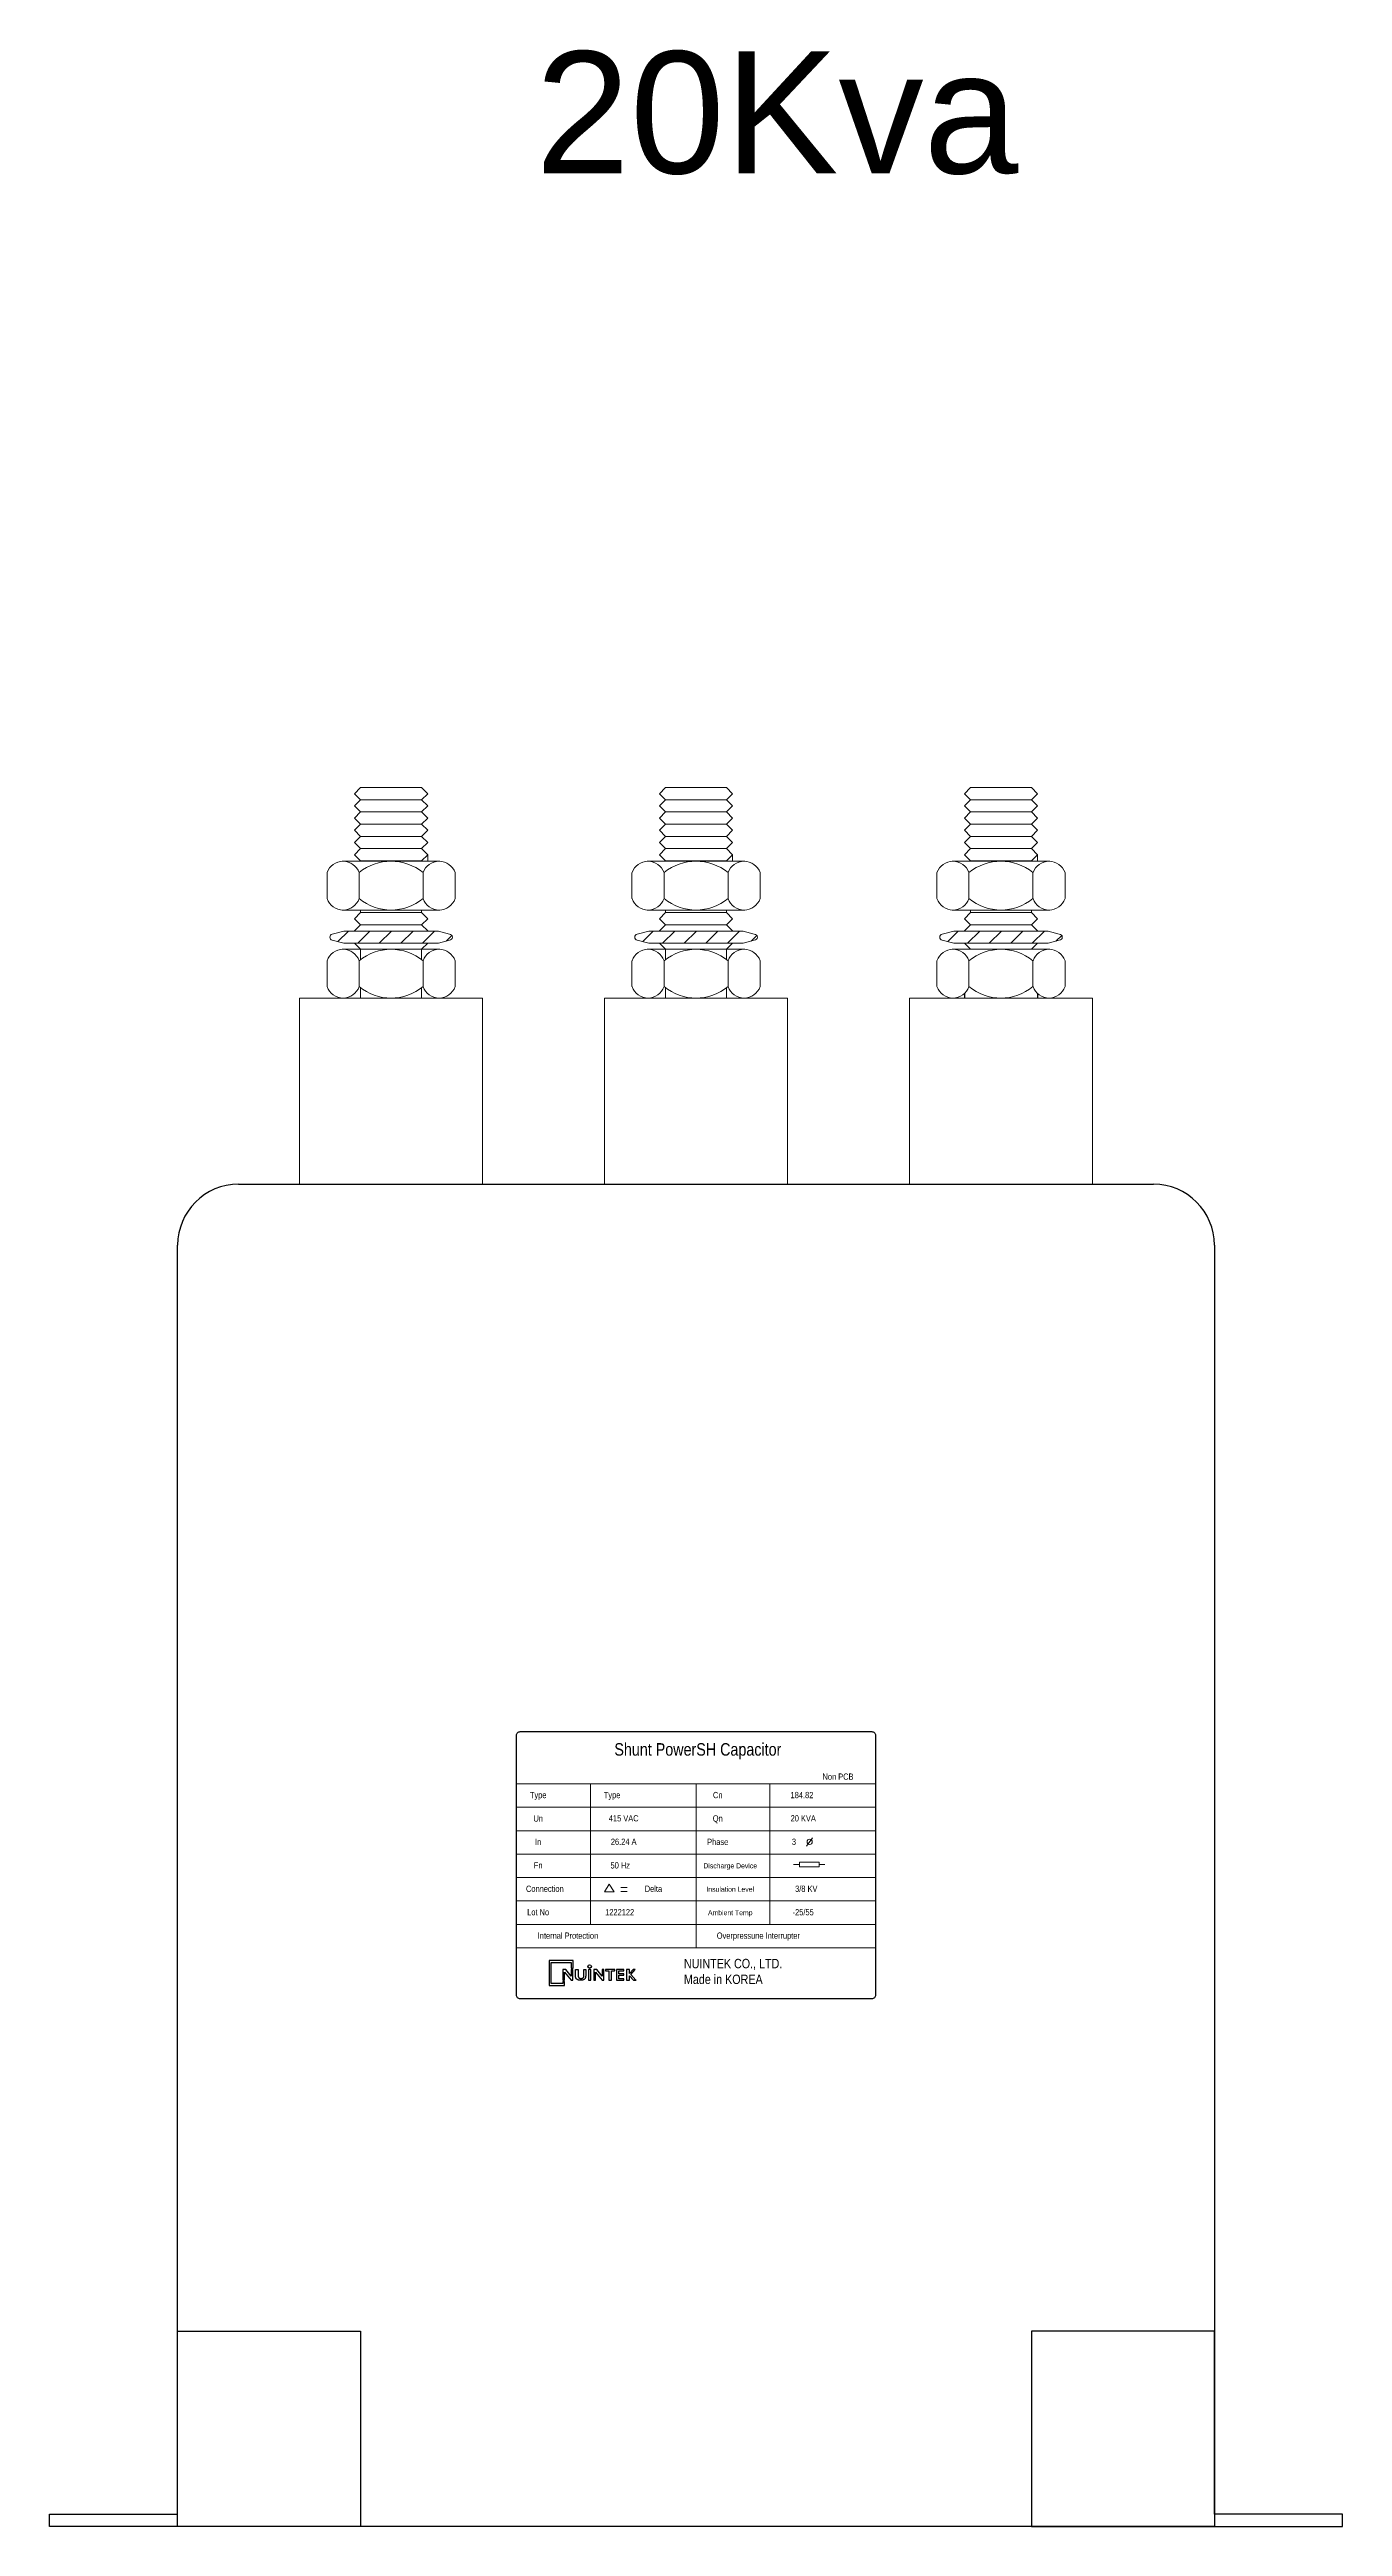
# Model space of a CAD drawing. Header units: millimetres. Extents: x 14 to 2028, y 54 to 460.
# Drawn here: x 515.3 to 727.3, y 53.9 to 459.9 of the extents above; entities that cross this region are included whole.
import ezdxf
from ezdxf.enums import TextEntityAlignment as Align

# ---------------------------------------------------------------- set-up
doc = ezdxf.new("R2010")
doc.units = ezdxf.units.MM
doc.layers.add('00', color=7, linetype='Continuous', lineweight=0)
doc.styles.add('Helvetica-Narrow', font='txt')

# ---------------------------------------------------------------- blocks, each defined once
blk = doc.blocks.new('Nuintek')
at = {"color": 150}
blk.add_lwpolyline([(1.82, 2.33), (1.82, 3.83), (-2.8, 3.83), (-2.8, 3.83), (-2.8, -0.99), (0.18, -0.99), (0.18, -0.23), (-0.18, -0.23), (-0.18, -0.63), (-2.44, -0.63), (-2.44, 3.47), (1.45, 3.47), (1.45, 2.33)], close=True, dxfattribs=at)
for points in [[(-0.11, 0), (0.11, 0, 0.414214), (0.15, 0.04), (0.15, 1.58, -0.70472), (0.17, 1.59), (1.45, 0.03, 0.224867), (1.51, 0), (1.75, 0, 0.414214), (1.79, 0.04), (1.79, 2.07, 0.414214), (1.75, 2.11), (1.49, 2.11, 0.414214), (1.45, 2.07), (1.45, 0.81, -0.706602), (1.43, 0.8), (0.4, 2.08, 0.226187), (0.34, 2.11), (-0.11, 2.11, 0.414214), (-0.15, 2.07), (-0.15, 0.04, 0.414214)], [(4.82, 2.07), (4.82, 0.04, 0.414214), (4.86, 0), (5.23, 0, 0.414214), (5.27, 0.04), (5.27, 2.07, 0.414214), (5.23, 2.11), (4.86, 2.11, 0.414214)], [(5.89, 0), (6.12, 0, 0.414214), (6.16, 0.04), (6.16, 1.58, -0.70472), (6.18, 1.59), (7.45, 0.03, 0.224867), (7.52, 0), (7.76, 0, 0.414214), (7.8, 0.04), (7.8, 2.07, 0.414214), (7.76, 2.11), (7.5, 2.11, 0.414214), (7.46, 2.07), (7.46, 0.81, -0.706602), (7.44, 0.8), (6.4, 2.08, 0.226187), (6.34, 2.11), (5.89, 2.11, 0.414214), (5.85, 2.07), (5.85, 0.04, 0.414214)], [(9.86, 2.11), (8.15, 2.11, 0.414214), (8.11, 2.07), (8.11, 1.89, 0.414214), (8.15, 1.85), (8.74, 1.85, -0.414214), (8.78, 1.81), (8.78, 0.04, 0.414214), (8.82, 0), (9.26, 0, 0.414214), (9.3, 0.04), (9.3, 1.81, -0.414214), (9.34, 1.85), (9.86, 1.85, 0.414214), (9.9, 1.89), (9.9, 2.07, 0.414214)], [(11.68, 2.11), (10.37, 2.11, 0.414214), (10.22, 1.96), (10.22, 0.15, 0.414214), (10.37, 0), (11.68, 0), (11.68, 0.26), (10.74, 0.26, -0.414214), (10.7, 0.3), (10.7, 0.94, -0.414214), (10.74, 0.98), (11.66, 0.98), (11.66, 1.24), (10.74, 1.24, -0.414214), (10.7, 1.28), (10.7, 1.81, -0.414214), (10.74, 1.85), (11.68, 1.85)], [(13.02, 1.14), (13.86, 2.07, 0.650559), (13.85, 2.11), (13.58, 2.11, 0.208632), (13.47, 2.06), (12.77, 1.31, -0.681762), (12.75, 1.31), (12.75, 2.07, 0.414214), (12.71, 2.11), (12.23, 2.11, 0.414214), (12.19, 2.07), (12.19, 0.04, 0.414214), (12.23, 0), (12.71, 0, 0.414214), (12.75, 0.04), (12.75, 0.88, -0.687152), (12.77, 0.89), (13.52, 0.05, 0.212465), (13.64, 0), (13.99, 0, 0.656311), (14.01, 0.04), (13.02, 1.09, -0.390361)]]:
    blk.add_lwpolyline(points, format="xyb", close=True, dxfattribs=at)
blk.add_circle((5.04, 2.69), 0.326, dxfattribs=at)
blk.add_rational_spline([(2.31, 0.85), (2.31, 0.53), (2.41, 0.3), (2.61, 0.16), (2.75, 0.05), (2.95, 0), (3.2, 0), (3.44, 0), (3.82, 0.05), (3.97, 0.16), (4.17, 0.3), (4.27, 0.53), (4.27, 0.85), (4.27, 1.26), (4.27, 1.66), (4.27, 2.07), (4.27, 2.09), (4.25, 2.11), (4.23, 2.11), (4.14, 2.11), (4.06, 2.11), (3.97, 2.11), (3.95, 2.11), (3.93, 2.09), (3.93, 2.07), (3.93, 1.66), (3.93, 1.25), (3.93, 0.83), (3.93, 0.69), (3.88, 0.57), (3.78, 0.48), (3.68, 0.4), (3.54, 0.36), (3.38, 0.36), (3.21, 0.36), (3.08, 0.4), (2.98, 0.48), (2.88, 0.57), (2.83, 0.69), (2.83, 0.83), (2.83, 1.25), (2.83, 1.66), (2.83, 2.07), (2.83, 2.08), (2.83, 2.09), (2.82, 2.1), (2.81, 2.11), (2.8, 2.11), (2.79, 2.11), (2.64, 2.11), (2.5, 2.11), (2.35, 2.11), (2.34, 2.11), (2.33, 2.11), (2.32, 2.1), (2.31, 2.09), (2.31, 2.08), (2.31, 2.07), (2.31, 1.66), (2.31, 1.26), (2.31, 0.85)], [1, 1, 1, 1, 1, 1, 1, 1, 1, 1, 1, 1, 1, 1, 1, 1, 0.804737854124, 0.804737854124, 1, 1, 1, 1, 0.804737854124, 0.804737854124, 1, 1, 1, 1, 1, 1, 1, 1, 1, 1, 1, 1, 1, 1, 1, 1, 1, 1, 1, 0.949253021674, 0.949253021674, 1, 0.949253021674, 0.949253021674, 1, 1, 1, 1, 0.949253021674, 0.949253021674, 1, 0.949253021674, 0.949253021674, 1, 1, 1, 1], degree=3, knots=[0, 0, 0, 0, 1, 1, 1, 2, 2, 2, 3, 3, 3, 4, 4, 4, 5, 5, 5, 6.570796, 6.570796, 6.570796, 7.570796, 7.570796, 7.570796, 9.141593, 9.141593, 9.141593, 10.141593, 10.141593, 10.141593, 11.141593, 11.141593, 11.141593, 12.141593, 12.141593, 12.141593, 13.141593, 13.141593, 13.141593, 14.141593, 14.141593, 14.141593, 15.141593, 15.141593, 15.141593, 15.926991, 15.926991, 15.926991, 16.712389, 16.712389, 16.712389, 17.712389, 17.712389, 17.712389, 18.497787, 18.497787, 18.497787, 19.283185, 19.283185, 19.283185, 20.283185, 20.283185, 20.283185, 20.283185], dxfattribs=at)
blk = doc.blocks.new('*U461')
at = {"lineweight": 5}
h = blk.add_hatch(dxfattribs=at)
h.set_pattern_fill('ANSI31', color=74, scale=20, style=0)
h.set_pattern_definition([(45, (-1123.5296, -880.9542), (-1.767767, 1.767767), [])])
h.paths.add_polyline_path([(-39.93, 95.78), (-41.74, 96.28), (-43.99, 96.28), (-57.24, 96.28), (-59.19, 95.76, 0.727937), (-59.19, 94.81), (-57.24, 94.28), (-54.99, 94.28), (-41.74, 94.28), (-39.93, 94.78, 1)])
h = blk.add_hatch(dxfattribs=at)
h.set_pattern_fill('ANSI31', color=74, scale=20, style=0)
h.set_pattern_definition([(45, (-1073.5296, -880.9542), (-1.767767, 1.767767), [])])
h.paths.add_polyline_path([(10.07, 95.78), (8.26, 96.28), (6.01, 96.28), (-7.24, 96.28), (-9.19, 95.76, 0.727937), (-9.19, 94.81), (-7.24, 94.28), (-4.99, 94.28), (8.26, 94.28), (10.07, 94.78, 1)])
h = blk.add_hatch(dxfattribs=at)
h.set_pattern_fill('ANSI31', color=74, scale=20, style=0)
h.set_pattern_definition([(45, (-1023.5296, -880.9542), (-1.767767, 1.767767), [])])
h.paths.add_polyline_path([(60.07, 95.78), (58.26, 96.28), (56.01, 96.28), (42.76, 96.28), (40.81, 95.76, 0.727937), (40.81, 94.81), (42.76, 94.28), (45.01, 94.28), (58.26, 94.28), (60.07, 94.78, 1)])
at = {"color": 74, "lineweight": 5}
for p, q in [((-54.49, 117.8), (-55.49, 118.8)), ((-44.49, 117.8), (-54.49, 117.8)), ((-44.49, 117.8), (-43.49, 118.8)), ((-4.49, 117.8), (-5.49, 118.8)), ((5.51, 117.8), (-4.49, 117.8)), ((5.51, 117.8), (6.51, 118.8)), ((45.51, 117.8), (44.51, 118.8)), ((55.51, 117.8), (45.51, 117.8)), ((55.51, 117.8), (56.51, 118.8)), ((-54.49, 115.8), (-55.49, 116.8)), ((-54.49, 113.8), (-55.49, 114.8)), ((-54.49, 113.8), (-55.49, 114.8)), ((-44.49, 115.8), (-54.49, 115.8)), ((-44.49, 113.8), (-54.49, 113.8)), ((-44.49, 113.8), (-54.49, 113.8)), ((-44.49, 115.8), (-43.49, 116.8)), ((-44.49, 113.8), (-43.49, 114.8)), ((-44.49, 113.8), (-43.49, 114.8)), ((-4.49, 115.8), (-5.49, 116.8)), ((-4.49, 113.8), (-5.49, 114.8)), ((-4.49, 113.8), (-5.49, 114.8)), ((5.51, 115.8), (-4.49, 115.8)), ((5.51, 113.8), (-4.49, 113.8)), ((5.51, 113.8), (-4.49, 113.8)), ((5.51, 115.8), (6.51, 116.8)), ((5.51, 113.8), (6.51, 114.8)), ((5.51, 113.8), (6.51, 114.8)), ((45.51, 115.8), (44.51, 116.8)), ((45.51, 113.8), (44.51, 114.8)), ((45.51, 113.8), (44.51, 114.8)), ((55.51, 115.8), (45.51, 115.8)), ((55.51, 113.8), (45.51, 113.8)), ((55.51, 113.8), (45.51, 113.8)), ((55.51, 115.8), (56.51, 116.8)), ((55.51, 113.8), (56.51, 114.8)), ((55.51, 113.8), (56.51, 114.8)), ((-54.49, 111.8), (-55.49, 112.8)), ((-54.49, 111.8), (-55.49, 112.8)), ((-54.49, 109.8), (-55.49, 110.8)), ((-44.49, 111.8), (-54.49, 111.8)), ((-44.49, 111.8), (-54.49, 111.8)), ((-44.49, 109.8), (-54.49, 109.8)), ((-44.49, 111.8), (-43.49, 112.8)), ((-44.49, 111.8), (-43.49, 112.8)), ((-44.49, 109.8), (-43.49, 110.8)), ((-4.49, 111.8), (-5.49, 112.8)), ((-4.49, 111.8), (-5.49, 112.8)), ((-4.49, 109.8), (-5.49, 110.8)), ((5.51, 111.8), (-4.49, 111.8)), ((5.51, 111.8), (-4.49, 111.8)), ((5.51, 109.8), (-4.49, 109.8)), ((5.51, 111.8), (6.51, 112.8)), ((5.51, 111.8), (6.51, 112.8)), ((5.51, 109.8), (6.51, 110.8)), ((45.51, 111.8), (44.51, 112.8)), ((45.51, 111.8), (44.51, 112.8)), ((45.51, 109.8), (44.51, 110.8)), ((55.51, 111.8), (45.51, 111.8)), ((55.51, 111.8), (45.51, 111.8)), ((55.51, 109.8), (45.51, 109.8)), ((55.51, 111.8), (56.51, 112.8)), ((55.51, 111.8), (56.51, 112.8)), ((55.51, 109.8), (56.51, 110.8)), ((-54.49, 107.8), (-55.49, 108.8)), ((-44.49, 107.8), (-54.49, 107.8)), ((-44.49, 107.8), (-43.49, 108.8)), ((-4.49, 107.8), (-5.49, 108.8)), ((5.51, 107.8), (-4.49, 107.8)), ((5.51, 107.8), (6.51, 108.8)), ((45.51, 107.8), (44.51, 108.8)), ((55.51, 107.8), (45.51, 107.8)), ((55.51, 107.8), (56.51, 108.8)), ((-54.49, 97.3), (-55.49, 98.3)), ((-54.49, 99.3), (-54.49, 99.73)), ((-44.49, 99.3), (-54.49, 99.3)), ((-44.49, 99.3), (-44.49, 99.73)), ((-44.49, 97.3), (-43.49, 98.3)), ((-4.49, 97.3), (-5.49, 98.3)), ((-4.49, 99.3), (-4.49, 99.73)), ((5.51, 99.3), (-4.49, 99.3)), ((5.51, 99.3), (5.51, 99.73)), ((5.51, 97.3), (6.51, 98.3)), ((45.51, 97.3), (44.51, 98.3)), ((45.51, 99.3), (45.51, 99.73)), ((55.51, 99.3), (45.51, 99.3)), ((55.51, 99.3), (55.51, 99.73)), ((55.51, 97.3), (56.51, 98.3)), ((-57.24, 96.28), (-59.14, 95.77)), ((-57.24, 94.28), (-59.14, 94.79)), ((-57.24, 96.28), (-54.99, 96.28)), ((-57.24, 96.28), (-41.74, 96.28)), ((-54.99, 94.28), (-57.24, 94.28)), ((-41.74, 94.28), (-57.24, 94.28)), ((-55.47, 96.28), (-55.49, 96.3)), ((-55.47, 96.28), (-55.49, 96.3)), ((-54.49, 93.3), (-55.49, 94.3)), ((-44.49, 97.3), (-54.49, 97.3)), ((-44.49, 93.3), (-43.49, 94.3)), ((-44.49, 93.3), (-43.49, 94.3)), ((-41.74, 96.28), (-43.99, 96.28)), ((-41.74, 94.28), (-43.99, 94.28)), ((-43.5, 96.28), (-43.49, 96.3)), ((-43.5, 96.28), (-43.49, 96.3)), ((-39.93, 95.78), (-41.74, 96.28)), ((-39.93, 94.78), (-41.74, 94.28)), ((-7.24, 96.28), (-9.14, 95.77)), ((-7.24, 94.28), (-9.14, 94.79)), ((-7.24, 96.28), (8.26, 96.28)), ((-7.24, 96.28), (-4.99, 96.28)), ((8.26, 94.28), (-7.24, 94.28)), ((-4.99, 94.28), (-7.24, 94.28)), ((-5.47, 96.28), (-5.49, 96.3)), ((-5.47, 96.28), (-5.49, 96.3)), ((-4.49, 93.3), (-5.49, 94.3)), ((5.51, 97.3), (-4.49, 97.3)), ((5.51, 93.3), (6.51, 94.3)), ((5.51, 93.3), (6.51, 94.3)), ((8.26, 96.28), (6.01, 96.28)), ((8.26, 94.28), (6.01, 94.28)), ((6.5, 96.28), (6.51, 96.3)), ((6.5, 96.28), (6.51, 96.3)), ((10.07, 95.78), (8.26, 96.28)), ((10.07, 94.78), (8.26, 94.28)), ((42.76, 96.28), (40.86, 95.77)), ((42.76, 94.28), (40.86, 94.79)), ((42.76, 96.28), (45.01, 96.28)), ((42.76, 96.28), (58.26, 96.28)), ((45.01, 94.28), (42.76, 94.28)), ((58.26, 94.28), (42.76, 94.28)), ((44.53, 96.28), (44.51, 96.3)), ((44.53, 96.28), (44.51, 96.3)), ((45.51, 93.3), (44.51, 94.3)), ((55.51, 97.3), (45.51, 97.3)), ((55.51, 93.3), (56.51, 94.3)), ((55.51, 93.3), (56.51, 94.3)), ((58.26, 96.28), (56.01, 96.28)), ((58.26, 94.28), (56.01, 94.28)), ((56.5, 96.28), (56.51, 96.3)), ((56.5, 96.28), (56.51, 96.3)), ((60.07, 95.78), (58.26, 96.28)), ((60.07, 94.78), (58.26, 94.28)), ((-59.99, 87.17), (-59.99, 91.42)), ((-54.49, 93.3), (-54.49, 91.62)), ((-44.49, 93.3), (-54.49, 93.3)), ((-44.49, 93.3), (-54.49, 93.3)), ((-44.49, 93.3), (-44.49, 91.62)), ((-38.99, 87.17), (-38.99, 91.42)), ((-9.99, 87.17), (-9.99, 91.42)), ((-4.49, 93.3), (-4.49, 91.62)), ((5.51, 93.3), (-4.49, 93.3)), ((5.51, 93.3), (-4.49, 93.3)), ((5.51, 93.3), (5.51, 91.62)), ((11.01, 87.17), (11.01, 91.42)), ((40.01, 87.17), (40.01, 91.42)), ((55.51, 93.3), (45.51, 93.3)), ((55.51, 93.3), (45.51, 93.3)), ((61.01, 87.17), (61.01, 91.42)), ((-34.49, 85.3), (-64.49, 85.3)), ((-64.49, 85.3), (-64.49, 54.8)), ((-54.49, 86.97), (-54.49, 85.3)), ((-44.49, 86.97), (-44.49, 85.3)), ((-34.49, 54.8), (-34.49, 85.3)), ((15.51, 85.3), (-14.49, 85.3)), ((-14.49, 85.3), (-14.49, 54.8)), ((-14.49, 85.3), (-14.49, 54.8)), ((-14.49, 85.3), (-14.49, 54.8)), ((-4.49, 86.97), (-4.49, 85.3)), ((5.51, 86.97), (5.51, 85.3)), ((15.51, 54.8), (15.51, 85.3)), ((15.51, 54.8), (15.51, 85.3)), ((15.51, 54.8), (15.51, 85.3)), ((65.51, 85.3), (35.51, 85.3)), ((35.51, 85.3), (35.51, 54.8)), ((35.51, 85.3), (35.51, 54.8)), ((35.51, 85.3), (35.51, 54.8)), ((65.51, 54.8), (65.51, 85.3)), ((65.51, 54.8), (65.51, 85.3)), ((65.51, 54.8), (65.51, 85.3)), ((-34.49, 54.8), (-34.49, 83.3)), ((15.51, 54.8), (15.51, 83.3)), ((15.51, 54.8), (15.51, 83.3)), ((15.51, 54.8), (15.51, 83.3)), ((65.51, 54.8), (65.51, 83.3)), ((65.51, 54.8), (65.51, 83.3)), ((65.51, 54.8), (65.51, 83.3)), ((-49.49, 54.8), (-34.49, 54.8)), ((0.51, 54.8), (15.51, 54.8)), ((0.51, 54.8), (15.51, 54.8)), ((0.51, 54.8), (15.51, 54.8)), ((50.51, 54.8), (65.51, 54.8)), ((50.51, 54.8), (65.51, 54.8)), ((50.51, 54.8), (65.51, 54.8)), ((0.51, -34.93), (12.51, -34.93)), ((0.51, -34.93), (12.51, -34.93)), ((0.51, -34.93), (12.51, -34.93))]:
    blk.add_line(p, q, dxfattribs=at)
at = {"color": 74}
for p, q in [((44.51, 86.02), (44.51, 85.3)), ((56.52, 86.01), (56.52, 85.3)), ((-74.49, 54.8), (75.51, 54.8)), ((-74.49, 54.8), (75.51, 54.8)), ((-84.49, -165.2), (-84.49, 44.8)), ((85.51, 44.8), (85.51, -165.2)), ((85.51, -165.2), (-84.49, -165.2))]:
    blk.add_line(p, q, dxfattribs=at)
at = {"lineweight": 9}
for p, q in [((-28.93, -43.48), (29.95, -43.48)), ((-16.81, -43.48), (-16.81, -66.52)), ((0.51, -43.48), (0.51, -70.36)), ((12.63, -43.48), (12.63, -66.52)), ((-28.93, -47.32), (29.95, -47.32)), ((-28.93, -51.16), (29.95, -51.16)), ((18.62, -53.69), (19.62, -52.34)), ((-28.93, -55), (29.95, -55)), ((17.47, -56.72), (16.5, -56.72)), ((20.68, -56.72), (21.65, -56.72)), ((-28.93, -58.84), (29.95, -58.84)), ((-11.82, -60.49), (-10.79, -60.49)), ((-28.93, -62.68), (29.95, -62.68)), ((-11.82, -61.14), (-10.79, -61.14)), ((-28.93, -66.52), (29.95, -66.52)), ((-28.93, -70.36), (29.95, -70.36))]:
    blk.add_line(p, q, dxfattribs=at)
at = {"color": 150}
blk.add_lwpolyline([(-28.31, -34.93), (29.34, -34.93, -0.414214), (29.95, -35.54), (29.95, -78.11, -0.414214), (29.34, -78.73), (-28.31, -78.73, -0.414214), (-28.93, -78.11), (-28.93, -35.54, -0.414214)], format="xyb", close=True, dxfattribs=at)
at = {"lineweight": 9}
blk.add_lwpolyline([(17.47, -57.11), (20.68, -57.11), (20.68, -56.33), (17.47, -56.33)], close=True, dxfattribs=at)
blk.add_lwpolyline([(-14.49, -61.19), (-12.93, -61.19), (-13.75, -59.95), (-14.49, -61.19)], dxfattribs=at)
at = {"color": 74}
for points in [[(-54.49, -133.2), (-54.49, -165.2), (-105.49, -165.2), (-105.49, -163.2), (-84.49, -163.2), (-84.49, -133.2), (-54.49, -133.2)], [(55.51, -133.2), (55.51, -165.2), (106.51, -165.2), (106.51, -163.2), (85.51, -163.2), (85.51, -133.2), (55.51, -133.2)]]:
    blk.add_lwpolyline(points, dxfattribs=at)
at = {"lineweight": 9}
blk.add_circle((19.14, -52.99), 0.432, dxfattribs=at)
at = {"color": 74, "lineweight": 5}
for centre, start, end in [((-59.03, 95.28), 102.246, 257.754), ((-39.93, 95.28), 270, 90), ((-9.03, 95.28), 102.246, 257.754), ((10.07, 95.28), 270, 90), ((40.97, 95.28), 102.246, 257.754), ((60.07, 95.28), 270, 90)]:
    blk.add_arc(centre, 0.5, start, end, dxfattribs=at)
at = {"color": 74}
for centre, start, end in [((-74.49, 44.8), 90, 180), ((75.51, 44.8), 0, 90)]:
    blk.add_arc(centre, 10, start, end, dxfattribs=at)
at = {"layer": '00', "color": 74, "lineweight": 5}
for p, q in [((-55.49, 118.8), (-54.49, 119.8)), ((-55.49, 116.8), (-54.49, 117.8)), ((-54.49, 119.8), (-44.49, 119.8)), ((-54.49, 117.8), (-44.49, 117.8)), ((-43.49, 118.8), (-44.49, 119.8)), ((-43.49, 116.8), (-44.49, 117.8)), ((-5.49, 118.8), (-4.49, 119.8)), ((-5.49, 116.8), (-4.49, 117.8)), ((-4.49, 119.8), (5.51, 119.8)), ((-4.49, 117.8), (5.51, 117.8)), ((6.51, 118.8), (5.51, 119.8)), ((6.51, 116.8), (5.51, 117.8)), ((44.51, 118.8), (45.51, 119.8)), ((44.51, 116.8), (45.51, 117.8)), ((45.51, 119.8), (55.51, 119.8)), ((45.51, 117.8), (55.51, 117.8)), ((56.51, 118.8), (55.51, 119.8)), ((56.51, 116.8), (55.51, 117.8)), ((-55.49, 114.8), (-54.49, 115.8)), ((-55.49, 114.8), (-54.49, 115.8)), ((-55.49, 112.8), (-54.49, 113.8)), ((-55.49, 112.8), (-54.49, 113.8)), ((-54.49, 115.8), (-44.49, 115.8)), ((-54.49, 115.8), (-44.49, 115.8)), ((-54.49, 113.8), (-44.49, 113.8)), ((-54.49, 113.8), (-44.49, 113.8)), ((-43.49, 114.8), (-44.49, 115.8)), ((-43.49, 114.8), (-44.49, 115.8)), ((-43.49, 112.8), (-44.49, 113.8)), ((-43.49, 112.8), (-44.49, 113.8)), ((-5.49, 114.8), (-4.49, 115.8)), ((-5.49, 114.8), (-4.49, 115.8)), ((-5.49, 112.8), (-4.49, 113.8)), ((-5.49, 112.8), (-4.49, 113.8)), ((-4.49, 115.8), (5.51, 115.8)), ((-4.49, 115.8), (5.51, 115.8)), ((-4.49, 113.8), (5.51, 113.8)), ((-4.49, 113.8), (5.51, 113.8)), ((6.51, 114.8), (5.51, 115.8)), ((6.51, 114.8), (5.51, 115.8)), ((6.51, 112.8), (5.51, 113.8)), ((6.51, 112.8), (5.51, 113.8)), ((44.51, 114.8), (45.51, 115.8)), ((44.51, 114.8), (45.51, 115.8)), ((44.51, 112.8), (45.51, 113.8)), ((44.51, 112.8), (45.51, 113.8)), ((45.51, 115.8), (55.51, 115.8)), ((45.51, 115.8), (55.51, 115.8)), ((45.51, 113.8), (55.51, 113.8)), ((45.51, 113.8), (55.51, 113.8)), ((56.51, 114.8), (55.51, 115.8)), ((56.51, 114.8), (55.51, 115.8)), ((56.51, 112.8), (55.51, 113.8)), ((56.51, 112.8), (55.51, 113.8)), ((-55.49, 110.8), (-54.49, 111.8)), ((-55.49, 108.8), (-54.49, 109.8)), ((-54.49, 111.8), (-44.49, 111.8)), ((-54.49, 109.8), (-44.49, 109.8)), ((-43.49, 110.8), (-44.49, 111.8)), ((-43.49, 108.8), (-44.49, 109.8)), ((-5.49, 110.8), (-4.49, 111.8)), ((-5.49, 108.8), (-4.49, 109.8)), ((-4.49, 111.8), (5.51, 111.8)), ((-4.49, 109.8), (5.51, 109.8)), ((6.51, 110.8), (5.51, 111.8)), ((6.51, 108.8), (5.51, 109.8)), ((44.51, 110.8), (45.51, 111.8)), ((44.51, 108.8), (45.51, 109.8)), ((45.51, 111.8), (55.51, 111.8)), ((45.51, 109.8), (55.51, 109.8)), ((56.51, 110.8), (55.51, 111.8)), ((56.51, 108.8), (55.51, 109.8)), ((-59.99, 105.85), (-59.99, 101.61)), ((-41.49, 107.73), (-57.49, 107.73)), ((-57.49, 107.73), (-43.48, 107.73)), ((-54.74, 101.61), (-54.74, 105.85)), ((-44.24, 101.61), (-44.24, 105.85)), ((-43.49, 107.73), (-43.49, 108.8)), ((-38.99, 105.85), (-38.99, 101.61)), ((-9.99, 105.85), (-9.99, 101.61)), ((-7.49, 107.73), (6.52, 107.73)), ((8.51, 107.73), (-7.49, 107.73)), ((-4.74, 101.61), (-4.74, 105.85)), ((5.76, 101.61), (5.76, 105.85)), ((6.51, 107.73), (6.51, 108.8)), ((11.01, 105.85), (11.01, 101.61)), ((40.01, 105.85), (40.01, 101.61)), ((42.51, 107.73), (56.52, 107.73)), ((58.51, 107.73), (42.51, 107.73)), ((45.26, 101.61), (45.26, 105.85)), ((55.76, 101.61), (55.76, 105.85)), ((56.51, 107.73), (56.51, 108.8)), ((61.01, 105.85), (61.01, 101.61)), ((-41.49, 99.73), (-57.49, 99.73)), ((-55.49, 98.3), (-54.49, 99.3)), ((-54.49, 99.3), (-44.49, 99.3)), ((-43.49, 98.3), (-44.49, 99.3)), ((8.51, 99.73), (-7.49, 99.73)), ((-5.49, 98.3), (-4.49, 99.3)), ((-4.49, 99.3), (5.51, 99.3)), ((6.51, 98.3), (5.51, 99.3)), ((58.51, 99.73), (42.51, 99.73)), ((44.51, 98.3), (45.51, 99.3)), ((45.51, 99.3), (55.51, 99.3)), ((56.51, 98.3), (55.51, 99.3)), ((-55.49, 96.3), (-54.49, 97.3)), ((-55.49, 96.3), (-54.49, 97.3)), ((-54.49, 97.3), (-44.49, 97.3)), ((-54.49, 97.3), (-44.49, 97.3)), ((-43.49, 96.3), (-44.49, 97.3)), ((-43.49, 96.3), (-44.49, 97.3)), ((-5.49, 96.3), (-4.49, 97.3)), ((-5.49, 96.3), (-4.49, 97.3)), ((-4.49, 97.3), (5.51, 97.3)), ((-4.49, 97.3), (5.51, 97.3)), ((6.51, 96.3), (5.51, 97.3)), ((6.51, 96.3), (5.51, 97.3)), ((44.51, 96.3), (45.51, 97.3)), ((44.51, 96.3), (45.51, 97.3)), ((45.51, 97.3), (55.51, 97.3)), ((45.51, 97.3), (55.51, 97.3)), ((56.51, 96.3), (55.51, 97.3)), ((56.51, 96.3), (55.51, 97.3)), ((-59.99, 87.17), (-59.99, 91.42)), ((-59.99, 91.42), (-59.99, 87.17)), ((-57.49, 93.3), (-43.48, 93.3)), ((-41.49, 93.3), (-57.49, 93.3)), ((-54.74, 87.17), (-54.74, 91.42)), ((-54.49, 93.3), (-44.49, 93.3)), ((-44.24, 87.17), (-44.24, 91.42)), ((-38.99, 87.17), (-38.99, 91.42)), ((-38.99, 91.42), (-38.99, 87.17)), ((-9.99, 91.42), (-9.99, 87.17)), ((-9.99, 87.17), (-9.99, 91.42)), ((8.51, 93.3), (-7.49, 93.3)), ((-7.49, 93.3), (6.52, 93.3)), ((-4.74, 87.17), (-4.74, 91.42)), ((-4.49, 93.3), (5.51, 93.3)), ((5.76, 87.17), (5.76, 91.42)), ((11.01, 91.42), (11.01, 87.17)), ((11.01, 87.17), (11.01, 91.42)), ((40.01, 91.42), (40.01, 87.17)), ((40.01, 87.17), (40.01, 91.42)), ((58.51, 93.3), (42.51, 93.3)), ((42.51, 93.3), (56.52, 93.3)), ((45.26, 87.17), (45.26, 91.42)), ((45.51, 93.3), (55.51, 93.3)), ((55.76, 87.17), (55.76, 91.42)), ((61.01, 91.42), (61.01, 87.17)), ((61.01, 87.17), (61.01, 91.42)), ((-41.49, 85.3), (-57.49, 85.3)), ((-41.49, 85.3), (-57.49, 85.3)), ((-55.5, 85.3), (-43.48, 85.3)), ((8.51, 85.3), (-7.49, 85.3)), ((8.51, 85.3), (-7.49, 85.3)), ((-5.5, 85.3), (6.52, 85.3)), ((58.51, 85.3), (42.51, 85.3)), ((58.51, 85.3), (42.51, 85.3)), ((44.5, 85.3), (56.52, 85.3))]:
    blk.add_line(p, q, dxfattribs=at)
for centre, radius, start, end in [((-57.36, 104.96), 2.77, 18.8098, 161.1902), ((-49.49, 99.45), 8.28, 50.6699, 129.3301), ((-41.61, 104.96), 2.77, 18.8098, 161.1902), ((-7.36, 104.96), 2.77, 18.8098, 161.1902), ((0.51, 99.45), 8.28, 50.6699, 129.3301), ((8.39, 104.96), 2.77, 18.8098, 161.1902), ((42.64, 104.96), 2.77, 18.8098, 161.1902), ((50.51, 99.45), 8.28, 50.6699, 129.3301), ((58.39, 104.96), 2.77, 18.8098, 161.1902), ((-57.36, 102.5), 2.77, 198.8098, 341.1902), ((-49.49, 108.01), 8.28, 230.6699, 309.3301), ((-41.61, 102.5), 2.77, 198.8098, 341.1902), ((-7.36, 102.5), 2.77, 198.8098, 341.1902), ((0.51, 108.01), 8.28, 230.6699, 309.3301), ((8.39, 102.5), 2.77, 198.8098, 341.1902), ((42.64, 102.5), 2.77, 198.8098, 341.1902), ((50.51, 108.01), 8.28, 230.6699, 309.3301), ((58.39, 102.5), 2.77, 198.8098, 341.1902), ((-57.36, 90.53), 2.77, 18.8098, 161.1902), ((-49.49, 85.01), 8.28, 50.6699, 129.3301), ((-41.61, 90.53), 2.77, 18.8098, 161.1902), ((-7.36, 90.53), 2.77, 18.8098, 161.1902), ((0.51, 85.01), 8.28, 50.6699, 129.3301), ((8.39, 90.53), 2.77, 18.8098, 161.1902), ((42.64, 90.53), 2.77, 18.8098, 161.1902), ((50.51, 85.01), 8.28, 50.6699, 129.3301), ((58.39, 90.53), 2.77, 18.8098, 161.1902), ((-57.36, 88.07), 2.77, 198.8098, 341.1902), ((-57.36, 88.07), 2.77, 198.8098, 341.1902), ((-49.49, 93.58), 8.28, 230.6699, 309.3301), ((-49.49, 93.58), 8.28, 230.6699, 309.3301), ((-41.61, 88.07), 2.77, 198.8098, 341.1902), ((-41.61, 88.07), 2.77, 198.8098, 341.1902), ((-7.36, 88.07), 2.77, 198.8098, 341.1902), ((-7.36, 88.07), 2.77, 198.8098, 341.1902), ((0.51, 93.58), 8.28, 230.6699, 309.3301), ((0.51, 93.58), 8.28, 230.6699, 309.3301), ((8.39, 88.07), 2.77, 198.8098, 341.1902), ((8.39, 88.07), 2.77, 198.8098, 341.1902), ((42.64, 88.07), 2.77, 198.8098, 341.1902), ((42.64, 88.07), 2.77, 198.8098, 341.1902), ((50.51, 93.58), 8.28, 230.6699, 309.3301), ((50.51, 93.58), 8.28, 230.6699, 309.3301), ((58.39, 88.07), 2.77, 198.8098, 341.1902), ((58.39, 88.07), 2.77, 198.8098, 341.1902)]:
    blk.add_arc(centre, radius, start, end, dxfattribs=at)
at = {"xscale": 0.8469964196410728, "yscale": 0.8469964196410728, "zscale": 0.8469964196410728}
blk.add_blockref('Nuintek', (-21.2, -75.68), dxfattribs=at)
at = {"style": 'Helvetica-Narrow'}
for s, height, p in [('Shunt PowerSH Capacitor', 2.048, (0.81, -37.84)), ('Non PCB', 1.024, (23.79, -42.3)), ('Type', 1.024, (-25.37, -45.32)), ('Un', 1.024, (-25.37, -49.16)), ('Type', 1.024, (-13.25, -45.32)), ('Qn', 1.024, (4.07, -49.16)), ('Cn', 1.024, (4.07, -45.32)), ('184.82', 1.024, (17.88, -45.32)), ('In', 1.024, (-25.37, -53)), ('26.24 A', 1.024, (-11.35, -52.97)), ('Phase', 1.024, (4.07, -53)), ('3', 1.02, (16.57, -52.97)), ('Fn', 1.024, (-25.37, -56.84)), ('50 Hz', 1.024, (-11.91, -56.84)), ('Discharge Device', 0.8192, (6.12, -56.92)), ('Connection', 1.024, (-24.28, -60.68)), ('Delta', 1.024, (-6.47, -60.68)), ('Insulation Level', 0.8192, (6.12, -60.76)), ('3/8 KV', 1.024, (18.59, -60.68)), ('Lot No', 1.024, (-25.37, -64.52)), ('1222122', 1.024, (-12.01, -64.52)), ('Ambient Temp', 0.8192, (6.12, -64.6)), ('-25/55', 1.024, (18.08, -64.52)), ('Internal Protection', 1.024, (-20.49, -68.36)), ('Overpressune Interrupter', 1.024, (10.73, -68.36))]:
    blk.add_text(s, height=height, dxfattribs=at).set_placement(p, align=Align.MIDDLE_CENTER)
at = {"color": 1, "style": 'Helvetica-Narrow'}
for s, p in [('415 VAC', (-11.35, -49.13)), ('20 KVA', (18.09, -49.13))]:
    blk.add_text(s, height=1.024, dxfattribs=at).set_placement(p, align=Align.MIDDLE_CENTER)
at = {"style": 'Helvetica-Narrow'}
for s, p in [('NUINTEK CO., LTD.', (-1.47, -72.94)), ('Made in KOREA', (-1.47, -75.52))]:
    blk.add_text(s, height=1.536, dxfattribs=at).set_placement(p, align=Align.MIDDLE_LEFT)

msp = doc.modelspace()

# ---------------------------------------------------------------- block references
msp.add_blockref('*U461', (620.78, 219.14))

# ---------------------------------------------------------------- texts
at = {"color": 7, "insert": (634.54, 449.46), "char_height": 20, "attachment_point": 5}
msp.add_mtext('{\\fArial|b0|i0|c0|p34;20Kva}', dxfattribs=at)

doc.saveas('drawing.dxf')
